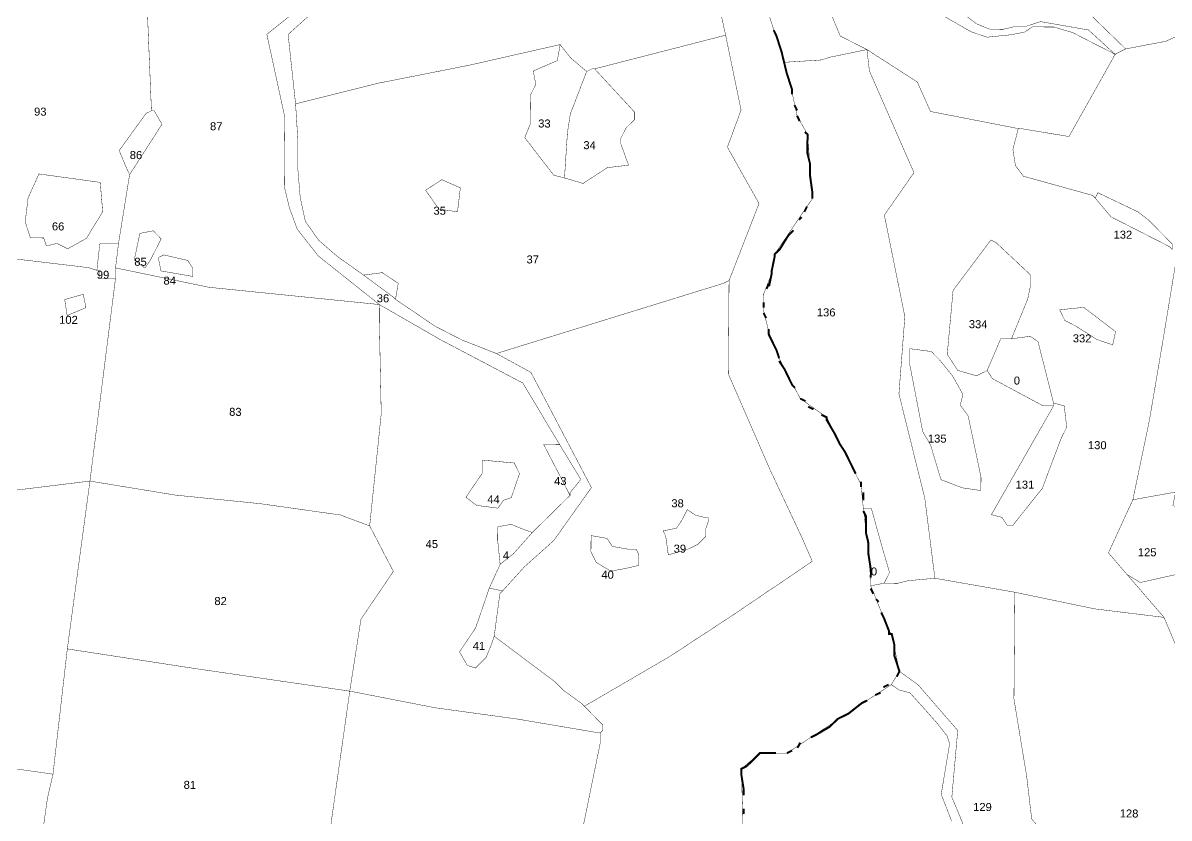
# Model space of a CAD drawing. Header units: metres. Extents: x 326467 to 340077, y 1811030 to 1824953.
# Drawn here: x 332288 to 334025, y 1822506 to 1823711 of the extents above; entities that cross this region are included whole.
import ezdxf

# ---------------------------------------------------------------- set-up
doc = ezdxf.new("R2010")
doc.units = ezdxf.units.M
doc.header["$MEASUREMENT"] = 0
for name, color, linetype in [('SURVEY NO.', 7, 'Continuous'), ('SURVEY PLOT BOUNDARY', 35, 'Continuous'), ('VILLAGE BOUNDARY', 212, 'Continuous')]:
    doc.layers.add(name, color=color, linetype=linetype)
doc.styles.add('PDF Arial', font='arial.ttf')

# ---------------------------------------------------------------- blocks, each defined once
blk = doc.blocks.new('16')
at = {"layer": 'SURVEY PLOT BOUNDARY', "lineweight": 18, "const_width": 0.606}
for points in [[(333370.5, 1823874.6), (333441.5, 1823651.7), (333453.3, 1823607.1), (333461.1, 1823570.7), (333477.1, 1823542.3), (333484.4, 1823445.2), (333427.1, 1823360.7), (333422.9, 1823332.4), (333410.5, 1823300.2), (333410.3, 1823275.9), (333418.2, 1823243.5), (333434, 1823203), (333465.9, 1823142.1), (333506.1, 1823113.5), (333557.9, 1823012), (333561.6, 1822975.5), (333569.2, 1822910.8), (333569.2, 1822906.8), (333572.9, 1822866.3), (333572.8, 1822858.2), (333600.6, 1822789.3), (333604.6, 1822785.2), (333608.5, 1822764.9), (333616.3, 1822728.5), (333604, 1822708.4), (333445.6, 1822604.5), (333405.1, 1822604.8), (333376.7, 1822580.7), (333379.9, 1822471.5)], [(333108.1, 1822352.3), (333162.7, 1822618.8), (333162.8, 1822634.9), (333166.9, 1822639), (333166.9, 1822647), (333138.9, 1822675.6), (333268.8, 1822751.4), (333366.3, 1822815.3), (333419.2, 1822851.3), (333431.4, 1822859.3), (333484.2, 1822895.3), (333468.3, 1822931.8), (333420.6, 1823033.2), (333357, 1823179.3), (333358.1, 1823320.8), (333403.5, 1823437.7), (333355.6, 1823523), (333376.3, 1823579.4), (333352.9, 1823692.8), (333333.4, 1823781.9)], [(332738.8, 1823738), (332689.9, 1823693.9), (332701.2, 1823588.7), (332704.8, 1823532.1), (332704.5, 1823491.6), (332708.2, 1823447.1), (332716, 1823410.7), (332736, 1823382.2), (332764.1, 1823357.7), (332804.3, 1823329.1), (332848.5, 1823296.4), (332852.6, 1823292.4), (332912.9, 1823251.5), (332953.1, 1823230.9), (333005.5, 1823210.3), (333057.9, 1823181.6), (333149.5, 1823007), (333092.3, 1822926.6), (333047.5, 1822886.5), (333014.9, 1822850.4), (332994.7, 1822854.6), (333011.2, 1822890.8), (333031.5, 1822906.9), (333060, 1822939), (333117.1, 1822995.2), (333117.1, 1822999.2), (333133.4, 1823019.3), (333101.5, 1823072.1), (333045.6, 1823165.5), (332920.8, 1823231.2), (332828.2, 1823284.5), (332735.8, 1823358), (332703.8, 1823398.6), (332691.9, 1823431.1), (332684.1, 1823463.5), (332684.9, 1823568.6), (332657.6, 1823694.1), (332722.7, 1823746.2)], [(333866.8, 1823761.6), (333959.1, 1823672), (333942.9, 1823664), (333902.8, 1823700.7), (333830.1, 1823713.4), (333817.9, 1823709.5), (333805.8, 1823705.5), (333789.6, 1823705.6), (333773.4, 1823701.7), (333753.2, 1823701.9), (333733, 1823710.1), (333668.7, 1823759.1)], [(333668.7, 1823759.1), (333733, 1823710.1), (333753.2, 1823701.9), (333773.4, 1823701.7), (333789.6, 1823705.6), (333805.8, 1823705.5), (333817.9, 1823709.5), (333830.1, 1823713.4), (333902.8, 1823700.7), (333942.9, 1823664), (333902.6, 1823684.5), (333878.5, 1823696.9), (333850.2, 1823705.2), (333834.1, 1823705.3), (333817.9, 1823705.4), (333805.7, 1823697.4), (333785.5, 1823693.5), (333749.1, 1823689.8), (333724.9, 1823698), (333660.5, 1823734.9)], [(333660.5, 1823734.9), (333724.9, 1823698), (333749.1, 1823689.8), (333785.5, 1823693.5), (333805.7, 1823697.4), (333817.9, 1823705.4), (333834.1, 1823705.3), (333850.2, 1823705.2), (333878.5, 1823696.9), (333902.6, 1823684.5), (333942.9, 1823664), (333938.8, 1823656), (333873.2, 1823539.2), (333796.5, 1823551.9), (333792.5, 1823552), (333663.3, 1823577.2), (333643.4, 1823621.8), (333567, 1823671), (333526.7, 1823691.5), (333502.9, 1823748.3)], [(334072.6, 1823707.5), (334019.9, 1823683.6), (333959.1, 1823672), (333866.8, 1823761.6), (333863.9, 1823907.2), (333860.8, 1824020.5), (333909.6, 1824068.6), (333958.3, 1824088.4), (333990.4, 1824059.9), (334002.6, 1824063.8), (334067.5, 1824099.7)], [(332722.7, 1823746.2), (332657.6, 1823694.1), (332684.9, 1823568.6), (332684.1, 1823463.5), (332691.9, 1823431.1), (332703.8, 1823398.6), (332735.8, 1823358), (332828.2, 1823284.5), (332569.7, 1823310.7), (332428.4, 1823340.1), (332432.8, 1823376.5), (332449.7, 1823481.5), (332498.8, 1823557.9), (332486.9, 1823578.2), (332482.8, 1823578.2), (332476, 1823744.1)], [(332274, 1823757.8), (332476, 1823744.1), (332482.8, 1823578.2), (332474.7, 1823574.3), (332433.9, 1823518), (332445.8, 1823489.6), (332449.7, 1823481.5), (332432.8, 1823376.5), (332404.5, 1823376.7), (332400.1, 1823336.3), (332388, 1823340.4), (332133.6, 1823370.7)], [(334029.6, 1823376.3), (333993.5, 1823412.9), (333977.4, 1823425.2), (333917, 1823454), (333912.9, 1823445.9), (333908.9, 1823450), (333804, 1823479.1), (333792, 1823495.4), (333788.2, 1823519.6), (333796.5, 1823551.9), (333873.2, 1823539.2), (333938.8, 1823656), (333942.9, 1823664), (333959.1, 1823672), (334019.9, 1823683.6), (334072.6, 1823707.5)], [(334037.6, 1823364.1), (334016.4, 1823234.9), (333995.2, 1823109.7), (333970, 1822988.6), (333933, 1822908), (333961.1, 1822875.4), (334017.2, 1822810.3), (333912.2, 1822823.2), (333791.1, 1822848.4), (333670, 1822869.6), (333654.7, 1822991), (333615.5, 1823149), (333624.5, 1823266.2), (333593.4, 1823420.1), (333638.3, 1823484.4), (333570.8, 1823638.6), (333567, 1823671), (333643.4, 1823621.8), (333663.3, 1823577.2), (333792.5, 1823552), (333796.5, 1823551.9), (333788.2, 1823519.6), (333792, 1823495.4), (333804, 1823479.1), (333908.9, 1823450), (333912.9, 1823445.9), (333937, 1823417.4), (334025.5, 1823372.3)], [(332133.6, 1823370.7), (332388, 1823340.4), (332400.1, 1823336.3), (332404.2, 1823336.3), (332404.1, 1823324.1), (332428.3, 1823323.9), (332389.6, 1823016.9), (332203.4, 1822994.1)], [(334104.5, 1822603.4), (334017.2, 1822810.3), (333961.1, 1822875.4), (333981.2, 1822863.1), (334033.8, 1822874.9)], [(334034.8, 1823000.2), (333970, 1822988.6), (333995.2, 1823109.7), (334016.4, 1823234.9), (334037.6, 1823364.1)], [(333743.3, 1822420.2), (333707.6, 1822509.4), (333695.7, 1822537.8), (333704.6, 1822638.9), (333644.5, 1822708.1), (333616.3, 1822728.5), (333608.5, 1822764.9), (333604.6, 1822785.2), (333600.6, 1822789.3), (333572.8, 1822858.2), (333593.1, 1822862.1), (333613.3, 1822861.9), (333629.5, 1822865.9), (333670, 1822869.6), (333791.1, 1822848.4), (333789.8, 1822686.7), (333809.1, 1822569.3), (333816.7, 1822504.6)], [(333695.4, 1822501.4), (333679.6, 1822542), (333692.3, 1822618.7), (333688.3, 1822630.9), (333672.3, 1822651.2), (333632.2, 1822696), (333616.1, 1822700.2), (333604, 1822708.4), (333616.3, 1822728.5), (333644.5, 1822708.1), (333704.6, 1822638.9), (333695.7, 1822537.8), (333707.6, 1822509.4), (333743.3, 1822420.2)], [(333379.9, 1822471.5), (333376.7, 1822580.7), (333405.1, 1822604.8), (333445.6, 1822604.5), (333604, 1822708.4), (333616.1, 1822700.2), (333632.2, 1822696), (333672.3, 1822651.2), (333688.3, 1822630.9), (333692.3, 1822618.7), (333679.6, 1822542), (333695.4, 1822501.4)]]:
    blk.add_lwpolyline(points, dxfattribs=at)
for points in [[(333340.5, 1824186.2), (333348.2, 1824137.6), (333395.8, 1824020), (333427.7, 1823951), (333487.2, 1823809), (333502.9, 1823748.3), (333526.7, 1823691.5), (333567, 1823671), (333510.3, 1823659.3), (333498.1, 1823655.3), (333441.5, 1823651.7), (333370.5, 1823874.6), (333342.4, 1823907.2), (333238.7, 1824081.9), (333238.7, 1824085.9), (333259.1, 1824114.1), (333275.5, 1824138.2), (333287.7, 1824150.2), (333304, 1824162.2), (333332.5, 1824190.3)], [(333173, 1823961.1), (333213.3, 1823940.5), (333237.4, 1823924.2), (333293.4, 1823838.8), (333333.4, 1823781.9), (333352.9, 1823692.8), (333154.4, 1823641.8), (333150.4, 1823641.8), (333142.3, 1823637.8), (333118.2, 1823658.2), (333102.1, 1823678.6), (332964.4, 1823647.3), (332826.8, 1823620.1), (332701.2, 1823588.7), (332689.9, 1823693.9), (332738.8, 1823738), (332743.3, 1823802.7), (332812, 1823798.1), (332933.6, 1823841.6), (332942.2, 1823906.2), (332877.7, 1823927), (332950.8, 1823979)], [(332701.2, 1823588.7), (332826.8, 1823620.1), (332964.4, 1823647.3), (333102.1, 1823678.6), (333097.9, 1823654.4), (333061.4, 1823638.5), (333065.3, 1823618.2), (333057.1, 1823602.1), (333056.7, 1823557.6), (333048.5, 1823537.5), (333092.5, 1823480.5), (333108.7, 1823476.4), (333136.9, 1823468.1), (333173.5, 1823492), (333205.8, 1823495.8), (333194, 1823528.3), (333194, 1823536.4), (333202.2, 1823552.5), (333214.5, 1823564.5), (333214.5, 1823576.6), (333154.4, 1823641.8), (333352.9, 1823692.8), (333376.3, 1823579.4), (333355.6, 1823523), (333403.5, 1823437.7), (333358.1, 1823320.8), (333350, 1823316.8), (333005.5, 1823210.3), (332953.1, 1823230.9), (332912.9, 1823251.5), (332852.6, 1823292.4), (332856.8, 1823316.6), (332832.7, 1823332.9), (332804.3, 1823329.1), (332764.1, 1823357.7), (332736, 1823382.2), (332716, 1823410.7), (332708.2, 1823447.1), (332704.5, 1823491.6), (332704.8, 1823532.1)], [(333142.3, 1823637.8), (333117.5, 1823573.3), (333113.2, 1823545.1), (333108.7, 1823476.4), (333092.5, 1823480.5), (333048.5, 1823537.5), (333056.7, 1823557.6), (333057.1, 1823602.1), (333065.3, 1823618.2), (333061.4, 1823638.5), (333097.9, 1823654.4), (333102.1, 1823678.6), (333118.2, 1823658.2)], [(333670, 1822869.6), (333629.5, 1822865.9), (333613.3, 1822861.9), (333593.1, 1822862.1), (333601.3, 1822878.2), (333589.5, 1822918.7), (333573.7, 1822975.5), (333561.6, 1822975.5), (333557.9, 1823012), (333506.1, 1823113.5), (333465.9, 1823142.1), (333434, 1823203), (333418.2, 1823243.5), (333410.3, 1823275.9), (333410.5, 1823300.2), (333422.9, 1823332.4), (333427.1, 1823360.7), (333484.4, 1823445.2), (333477.1, 1823542.3), (333461.1, 1823570.7), (333453.3, 1823607.1), (333441.5, 1823651.7), (333498.1, 1823655.3), (333510.3, 1823659.3), (333567, 1823671), (333570.8, 1823638.6), (333638.3, 1823484.4), (333593.4, 1823420.1), (333624.5, 1823266.2), (333615.5, 1823149), (333654.7, 1822991)], [(333108.7, 1823476.4), (333113.2, 1823545.1), (333117.5, 1823573.3), (333142.3, 1823637.8), (333150.4, 1823641.8), (333154.4, 1823641.8), (333214.5, 1823576.6), (333214.5, 1823564.5), (333202.2, 1823552.5), (333194, 1823536.4), (333194, 1823528.3), (333205.8, 1823495.8), (333173.5, 1823492), (333136.9, 1823468.1)], [(332449.7, 1823481.5), (332445.8, 1823489.6), (332433.9, 1823518), (332474.7, 1823574.3), (332482.8, 1823578.2), (332486.9, 1823578.2), (332498.8, 1823557.9)], [(332312.3, 1823482.5), (332405.2, 1823469.7), (332408.9, 1823425.2), (332384.3, 1823384.9), (332355.9, 1823369), (332347.8, 1823373.1), (332339.8, 1823377.2), (332323.6, 1823373.3), (332319.6, 1823385.4), (332311.6, 1823385.5), (332299.4, 1823385.6), (332291.5, 1823409.9), (332295.9, 1823446.3)], [(332319.6, 1823385.4), (332323.6, 1823373.3), (332339.8, 1823377.2), (332347.8, 1823373.1), (332355.9, 1823369), (332384.3, 1823384.9), (332408.9, 1823425.2), (332405.2, 1823469.7), (332312.3, 1823482.5), (332295.9, 1823446.3), (332291.5, 1823409.9), (332299.4, 1823385.6), (332311.6, 1823385.5)], [(332898.3, 1823457.8), (332922.7, 1823473.8), (332950.9, 1823461.4), (332946.6, 1823425.1), (332918.3, 1823429.3)], [(332922.7, 1823473.8), (332898.3, 1823457.8), (332918.3, 1823429.3), (332946.6, 1823425.1), (332950.9, 1823461.4)], [(333912.9, 1823445.9), (333917, 1823454), (333977.4, 1823425.2), (333993.5, 1823412.9), (334029.6, 1823376.3), (334029.6, 1823368.2), (334025.5, 1823372.3), (333937, 1823417.4)], [(332456.8, 1823352), (332465.2, 1823392.4), (332485.5, 1823396.3), (332497.5, 1823384), (332481.1, 1823351.8), (332472.9, 1823339.8)], [(332456.8, 1823352), (332472.9, 1823339.8), (332481.1, 1823351.8), (332497.5, 1823384), (332485.5, 1823396.3), (332465.2, 1823392.4)], [(333749.2, 1823184.4), (333733, 1823176.4), (333704.7, 1823184.7), (333688.7, 1823209.1), (333697.6, 1823306.1), (333754.8, 1823382.4), (333762.8, 1823378.3), (333815, 1823329.4), (333814.9, 1823313.2), (333810.7, 1823293), (333786, 1823232.6), (333769.8, 1823232.7)], [(333749.2, 1823184.4), (333757.2, 1823172.2), (333833.7, 1823131.1), (333849.9, 1823131), (333755.6, 1822966), (333771.7, 1822961.8), (333779.7, 1822949.6), (333787.8, 1822949.5), (333832.7, 1823005.8), (333861.6, 1823082.4), (333869.8, 1823098.5), (333866, 1823130.9), (333849.9, 1823135.1), (333826.3, 1823228.2), (333814.3, 1823236.4), (333786, 1823232.6), (333810.7, 1823293), (333814.9, 1823313.2), (333815, 1823329.4), (333762.8, 1823378.3), (333754.8, 1823382.4), (333697.6, 1823306.1), (333688.7, 1823209.1), (333704.7, 1823184.7), (333733, 1823176.4)], [(332432.8, 1823376.5), (332428.4, 1823340.1), (332428.3, 1823323.9), (332404.1, 1823324.1), (332404.2, 1823336.3), (332400.1, 1823336.3), (332404.5, 1823376.7)], [(332493.2, 1823355.8), (332501.4, 1823359.8), (332537.7, 1823351.4), (332545.7, 1823339.2), (332545.6, 1823327.1), (332497.1, 1823335.5)], [(332493.2, 1823355.8), (332497.1, 1823335.5), (332545.6, 1823327.1), (332545.7, 1823339.2), (332537.7, 1823351.4), (332501.4, 1823359.8)], [(332831, 1823118.7), (332813.5, 1822949), (332769.2, 1822965.5), (332648, 1822982.6), (332518.8, 1822995.7), (332389.6, 1823016.9), (332428.3, 1823323.9), (332428.4, 1823340.1), (332569.7, 1823310.7), (332828.2, 1823284.5), (332828.1, 1823260.2)], [(332804.3, 1823329.1), (332832.7, 1823332.9), (332856.8, 1823316.6), (332852.6, 1823292.4), (332848.5, 1823296.4)], [(333419.2, 1822851.3), (333366.3, 1822815.3), (333268.8, 1822751.4), (333138.9, 1822675.6), (333134.9, 1822679.6), (333106.7, 1822700.1), (333094.7, 1822712.3), (333002.2, 1822781.7), (333010.8, 1822846.4), (333014.9, 1822850.4), (333047.5, 1822886.5), (333092.3, 1822926.6), (333149.5, 1823007), (333057.9, 1823181.6), (333005.5, 1823210.3), (333350, 1823316.8), (333358.1, 1823320.8), (333357, 1823179.3), (333420.6, 1823033.2), (333468.3, 1822931.8), (333484.2, 1822895.3), (333431.4, 1822859.3)], [(332351.3, 1823292.2), (332379.6, 1823300), (332383.5, 1823279.8), (332355.1, 1823267.9)], [(332379.6, 1823300), (332351.3, 1823292.2), (332355.1, 1823267.9), (332383.5, 1823279.8)], [(333077.2, 1823072.3), (333117.1, 1822995.2), (333060, 1822939), (333048, 1822943.1), (333027.8, 1822951.4), (333007.6, 1822947.5), (333007.4, 1822927.3), (333011.2, 1822890.8), (332994.7, 1822854.6), (332990.6, 1822842.5), (332974, 1822794.1), (332949.5, 1822757.9), (332961.5, 1822737.6), (332973.6, 1822733.4), (332989.9, 1822749.5), (332998.1, 1822769.6), (333002.2, 1822781.7), (333094.7, 1822712.3), (333106.7, 1822700.1), (333134.9, 1822679.6), (333138.9, 1822675.6), (333166.9, 1822647), (333166.9, 1822639), (333162.8, 1822634.9), (333037.7, 1822656.1), (332912.5, 1822673.3), (332783.3, 1822698.5), (332800.3, 1822807.6), (332849.4, 1822880), (332813.5, 1822949), (332831, 1823118.7), (332828.1, 1823260.2), (332828.2, 1823284.5), (332920.8, 1823231.2), (333045.6, 1823165.5), (333101.5, 1823072.1)], [(333859.1, 1823276.5), (333895.5, 1823280.3), (333943.7, 1823243.5), (333939.5, 1823223.3), (333915.3, 1823231.6), (333883.1, 1823252.1), (333867, 1823260.3)], [(333943.7, 1823243.5), (333895.5, 1823280.3), (333859.1, 1823276.5), (333867, 1823260.3), (333883.1, 1823252.1), (333915.3, 1823231.6), (333939.5, 1823223.3)], [(333849.9, 1823135.1), (333849.9, 1823131), (333833.7, 1823131.1), (333757.2, 1823172.2), (333749.2, 1823184.4), (333769.8, 1823232.7), (333786, 1823232.6), (333814.3, 1823236.4), (333826.3, 1823228.2)], [(333632.2, 1823217.6), (333664.5, 1823213.3), (333676.6, 1823201.1), (333696.6, 1823176.7), (333712.5, 1823148.2), (333708.4, 1823132.1), (333720.4, 1823115.8), (333739.9, 1823022.7), (333739.7, 1823002.5), (333711.4, 1823006.7), (333679.2, 1823019.1), (333663.4, 1823071.8), (333651.5, 1823092.1), (333632, 1823193.3)], [(333739.9, 1823022.7), (333720.4, 1823115.8), (333708.4, 1823132.1), (333712.5, 1823148.2), (333696.6, 1823176.7), (333676.6, 1823201.1), (333664.5, 1823213.3), (333632.2, 1823217.6), (333632, 1823193.3), (333651.5, 1823092.1), (333663.4, 1823071.8), (333679.2, 1823019.1), (333711.4, 1823006.7), (333739.7, 1823002.5)], [(333787.8, 1822949.5), (333779.7, 1822949.6), (333771.7, 1822961.8), (333755.6, 1822966), (333849.9, 1823131), (333849.9, 1823135.1), (333866, 1823130.9), (333869.8, 1823098.5), (333861.6, 1823082.4), (333832.7, 1823005.8)], [(333117.1, 1822995.2), (333077.2, 1823072.3), (333101.5, 1823072.1), (333133.4, 1823019.3), (333117.1, 1822999.2)], [(332984.1, 1823048.7), (333032.6, 1823044.3), (333040.5, 1823028.1), (333028.1, 1822991.8), (333016, 1822987.8), (333007.8, 1822975.8), (332975.5, 1822980.1), (332959.4, 1822992.3), (332983.9, 1823028.5)], [(332975.5, 1822980.1), (333007.8, 1822975.8), (333016, 1822987.8), (333028.1, 1822991.8), (333040.5, 1823028.1), (333032.6, 1823044.3), (332984.1, 1823048.7), (332983.9, 1823028.5), (332959.4, 1822992.3)], [(332078.2, 1823007.2), (332203.4, 1822994.1), (332389.6, 1823016.9), (332355.3, 1822762.5), (332333.6, 1822572.6), (332034.8, 1822615.3), (332006.9, 1822668.1), (331987.1, 1822724.9), (332007.3, 1822724.7), (332055.7, 1822716.3), (332056.1, 1822760.7), (332048, 1822764.8), (332031.8, 1822760.9), (331979.7, 1822813.9), (331975.7, 1822822), (331968, 1822866.5), (331976.6, 1822935.2), (331948.3, 1822939.5), (331944.5, 1822963.8), (331944.7, 1822992.1), (331940.8, 1823012.3), (331920.7, 1823028.6), (331944.9, 1823024.4), (332025.7, 1823011.7)], [(332813.5, 1822949), (332849.4, 1822880), (332800.3, 1822807.6), (332783.3, 1822698.5), (332666.2, 1822715.6), (332549.1, 1822732.7), (332355.3, 1822762.5), (332389.6, 1823016.9), (332518.8, 1822995.7), (332648, 1822982.6), (332769.2, 1822965.5)], [(334050.6, 1822955.6), (334062.6, 1822935.3), (334070.7, 1822939.3), (334083, 1822955.4), (334095.1, 1822955.3), (334099, 1822935), (334107, 1822922.8), (334090.8, 1822922.9), (334090.6, 1822902.7), (334062.4, 1822902.9), (334033.8, 1822874.9), (333981.2, 1822863.1), (333961.1, 1822875.4), (333933, 1822908), (333970, 1822988.6), (334034.8, 1823000.2), (334030.6, 1822980), (334046.7, 1822971.8)], [(333294.3, 1822912.9), (333266, 1822905.1), (333262.1, 1822933.4), (333258.2, 1822941.5), (333278.4, 1822945.4), (333286.6, 1822957.5), (333294.8, 1822973.6), (333306.9, 1822965.4), (333323, 1822961.2), (333327, 1822961.2), (333327, 1822957.1), (333322.9, 1822945), (333322.8, 1822932.9), (333310.6, 1822920.9)], [(333294.3, 1822912.9), (333310.6, 1822920.9), (333322.8, 1822932.9), (333322.9, 1822945), (333327, 1822957.1), (333327, 1822961.2), (333323, 1822961.2), (333306.9, 1822965.4), (333294.8, 1822973.6), (333286.6, 1822957.5), (333278.4, 1822945.4), (333258.2, 1822941.5), (333262.1, 1822933.4), (333266, 1822905.1)], [(333593.1, 1822862.1), (333572.8, 1822858.2), (333572.9, 1822866.3), (333569.2, 1822906.8), (333569.2, 1822910.8), (333561.6, 1822975.5), (333573.7, 1822975.5), (333589.5, 1822918.7), (333601.3, 1822878.2)], [(333011.2, 1822890.8), (333007.4, 1822927.3), (333007.6, 1822947.5), (333027.8, 1822951.4), (333048, 1822943.1), (333060, 1822939), (333031.5, 1822906.9)], [(333149, 1822934.3), (333173.2, 1822930), (333181.2, 1822917.8), (333205.4, 1822913.6), (333217.5, 1822913.5), (333221.5, 1822905.4), (333221.4, 1822889.2), (333205.2, 1822885.3), (333184.9, 1822881.4), (333176.8, 1822881.5), (333156.7, 1822893.8), (333148.8, 1822910)], [(333205.2, 1822885.3), (333221.4, 1822889.2), (333221.5, 1822905.4), (333217.5, 1822913.5), (333205.4, 1822913.6), (333181.2, 1822917.8), (333173.2, 1822930), (333149, 1822934.3), (333148.8, 1822910), (333156.7, 1822893.8), (333176.8, 1822881.5), (333184.9, 1822881.4)], [(333014.9, 1822850.4), (333010.8, 1822846.4), (333002.2, 1822781.7), (332998.1, 1822769.6), (332989.9, 1822749.5), (332973.6, 1822733.4), (332961.5, 1822737.6), (332949.5, 1822757.9), (332974, 1822794.1), (332990.6, 1822842.5), (332994.7, 1822854.6)], [(334017.2, 1822810.3), (334104.5, 1822603.4), (334112.5, 1822591.2), (334152.4, 1822522.2), (334167.7, 1822404.8), (334222.7, 1822198.2), (334017, 1822260.4), (334009, 1822272.6), (333924.8, 1822370.3), (333848.8, 1822467.9), (333816.7, 1822504.6), (333809.1, 1822569.3), (333789.8, 1822686.7), (333791.1, 1822848.4), (333912.2, 1822823.2)], [(332783.3, 1822698.5), (332740.5, 1822395.6), (332583, 1822417), (332449.8, 1822434.2), (332349, 1822471.4), (332316.7, 1822475.7), (332325.2, 1822536.3), (332333.6, 1822572.6), (332355.3, 1822762.5), (332549.1, 1822732.7), (332666.2, 1822715.6)], [(333162.8, 1822634.9), (333162.7, 1822618.8), (333108.1, 1822352.3), (333015.2, 1822365.2), (332954.6, 1822369.7), (332740.5, 1822395.6), (332783.3, 1822698.5), (332912.5, 1822673.3), (333037.7, 1822656.1)], [(332006.5, 1822619.6), (332034.8, 1822615.3), (332333.6, 1822572.6), (332325.2, 1822536.3), (332316.7, 1822475.7), (332286.7, 1822253.5), (331826.2, 1822309.7), (331865.2, 1822640.9)]]:
    blk.add_lwpolyline(points, close=True, dxfattribs=at)
at = {"layer": 'VILLAGE BOUNDARY', "lineweight": 50, "const_width": 3.03}
for points in [[(333425.7, 1823700.4), (333429.7, 1823692.2), (333437.6, 1823667.9), (333441.5, 1823651.7), (333445.4, 1823635.5), (333453.3, 1823611.2), (333453.3, 1823607.1), (333453.3, 1823603.1)], [(333461.2, 1823578.8), (333457.2, 1823586.9)], [(333461.1, 1823570.7), (333465.1, 1823562.6)], [(333473, 1823546.3), (333477.1, 1823542.3), (333477, 1823538.2), (333476.8, 1823514), (333480.8, 1823497.8), (333480.6, 1823481.6), (333484.5, 1823453.3), (333484.4, 1823445.2)], [(333472.1, 1823425), (333476.2, 1823433.1)], [(333468, 1823417), (333463.9, 1823413)], [(333455.7, 1823396.9), (333447.6, 1823388.8), (333435.3, 1823368.7), (333427.1, 1823360.7), (333427.1, 1823356.7), (333422.9, 1823336.5), (333422.9, 1823332.4), (333418.7, 1823312.2)], [(333414.6, 1823308.2), (333418.7, 1823316.3)], [(333410.3, 1823280), (333410.4, 1823288.1)], [(333410.3, 1823271.9), (333414.3, 1823263.8)], [(333418.2, 1823247.6), (333418.2, 1823243.5), (333418.1, 1823239.5), (333430.1, 1823215.1), (333434, 1823203)], [(333434, 1823198.9), (333442, 1823186.7), (333453.9, 1823162.4), (333457.9, 1823158.3)], [(333473.9, 1823138), (333465.9, 1823142.1)], [(333477.9, 1823129.8), (333486, 1823125.7)], [(333498, 1823117.6), (333506.1, 1823113.5), (333506.1, 1823109.4), (333518, 1823089.1), (333526, 1823072.9), (333534, 1823060.7), (333545.9, 1823036.3), (333549.9, 1823028.2)], [(333557.8, 1823007.9), (333557.9, 1823012), (333557.9, 1823016)], [(333561.8, 1822999.8), (333561.7, 1822987.7)], [(333561.6, 1822971.5), (333565.6, 1822963.4), (333565.4, 1822939.1), (333569.3, 1822922.9), (333569.2, 1822910.8), (333569.2, 1822906.8), (333573, 1822882.5), (333572.9, 1822870.3)], [(333576.8, 1822846), (333572.8, 1822854.2)], [(333580.8, 1822837.9), (333584.8, 1822833.9)], [(333588.7, 1822817.7), (333592.7, 1822809.5), (333600.6, 1822789.3), (333600.6, 1822785.2), (333604.6, 1822785.2), (333608.5, 1822769), (333608.5, 1822764.9), (333608.4, 1822752.8), (333616.3, 1822728.5), (333612.2, 1822720.4)], [(333591.9, 1822704.4), (333600, 1822708.4)], [(333567.5, 1822684.4), (333559.3, 1822680.4), (333539, 1822664.4), (333522.8, 1822656.4), (333510.6, 1822644.4), (333490.2, 1822632.4), (333482.1, 1822628.4)], [(333587.8, 1822696.4), (333579.6, 1822692.4)], [(333461.8, 1822612.4), (333465.9, 1822620.5)], [(333429.4, 1822604.6), (333421.3, 1822604.6), (333405.1, 1822604.8), (333397, 1822596.7), (333384.8, 1822584.7), (333376.7, 1822580.7), (333376.6, 1822572.6), (333380.4, 1822548.4), (333380.4, 1822540.3)], [(333453.7, 1822608.4), (333445.6, 1822604.5)], [(333380.2, 1822512), (333380.2, 1822520.1)]]:
    blk.add_lwpolyline(points, dxfattribs=at)
at = {"layer": 'SURVEY NO.', "attachment_point": 7, "rotation": 359.5579, "style": 'PDF Arial'}
for s, insert, char_height in [('93', (332304.9, 1823570.8), 12.13), ('87', (332571.5, 1823548.6), 12.13), ('33', (333068.8, 1823552.8), 12.13), ('86', (332449.9, 1823505), 12.13), ('34', (333137.3, 1823519.9), 12.13), ('35', (332910.1, 1823420.6), 12.13), ('66', (332331.9, 1823396.8), 12.13), ('132', (333940.7, 1823384.3), 12.13), ('85', (332456.8, 1823343.2), 12.13), ('37', (333051.1, 1823346.7), 12.13), ('99', (332400, 1823323.5), 12.13), ('84', (332501, 1823314.6), 12.13), ('36', (332824.2, 1823287.8), 12.13), ('136', (333491.1, 1823266.5), 12.13), ('102', (332342.9, 1823255.2), 12.13), ('334', (333721.4, 1823248.6), 12.13), ('332', (333878.9, 1823227.1), 12.13), ('0', (333789.5, 1823163.1), 12.1), ('83', (332600.5, 1823115.7), 12.13), ('135', (333659.4, 1823075.2), 12.13), ('130', (333901.9, 1823065.2), 12.13), ('43', (333092.9, 1823010.8), 12.13), ('131', (333792.3, 1823005.4), 12.13), ('44', (332991.7, 1822983.3), 12.13), ('38', (333270.6, 1822977.1), 12.13), ('45', (332898.2, 1822915.3), 12.13), ('4', (333015.3, 1822898.2), 12.1), ('39', (333274.1, 1822908.3), 12.13), ('125', (333977.5, 1822902.9), 12.13), ('40', (333164.6, 1822868.8), 12.13), ('0', (333573, 1822873.7), 12.1), ('82', (332578.1, 1822828.8), 12.13), ('41', (332969.7, 1822761.1), 12.13), ('81', (332531.5, 1822550.2), 12.13), ('129', (333727.9, 1822516.7), 12.13), ('128', (333950.1, 1822506.9), 12.13)]:
    blk.add_mtext(s, dxfattribs=dict(at, insert=insert, char_height=char_height))

msp = doc.modelspace()

# ---------------------------------------------------------------- block references
msp.add_blockref('16', (0, 0))

doc.saveas('drawing.dxf')
